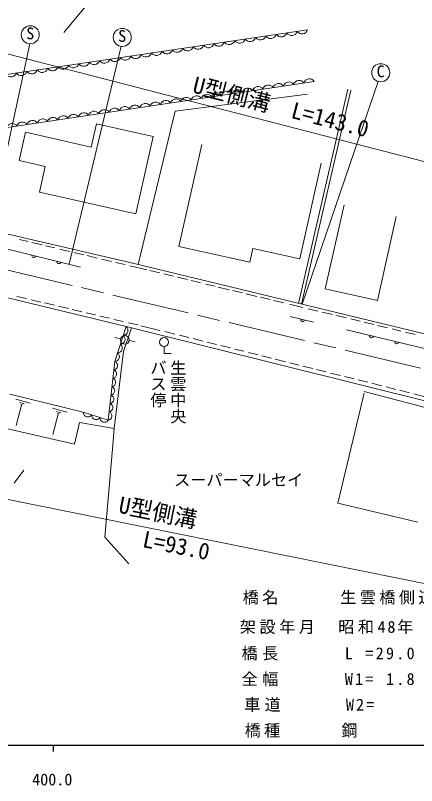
# Model space of a CAD drawing. Units: millimetres, scale not verified. Extents: x 40000 to 680000, y 20000 to 380000.
# Drawn here: x 462133 to 524303, y 198715 to 318077 of the extents above; entities that cross this region are included whole.
import ezdxf
from ezdxf.enums import TextEntityAlignment as Align

# ---------------------------------------------------------------- set-up
doc = ezdxf.new("R2010")
doc.units = ezdxf.units.MM
doc.header["$LTSCALE"] = 1000
doc.linetypes.add('CHAIN', pattern=[18.5, 12, -1.5, 3.5, -1.5])
for name, color, linetype, lineweight in [('M-BGD', 7, 'Continuous', 13), ('M-BMK', 2, 'CHAIN', 13), ('M-STR-HTXT', 7, 'Continuous', 13), ('M-TTL-BAND', 7, 'Continuous', 25)]:
    doc.layers.add(name, color=color, linetype=linetype, lineweight=lineweight)
doc.styles.add('@ＭＳ ゴシック', font='')
doc.styles.add('ＭＳ ゴシック', font='')
doc.styles.get('@ＭＳ ゴシック').set_extended_font_data('@MS Gothic')
doc.styles.get('ＭＳ ゴシック').set_extended_font_data('MS Gothic')

msp = doc.modelspace()

# ---------------------------------------------------------------- linework, layer by layer
at = {"layer": 'M-BGD'}
for p, q in [((457638, 282644), (464386, 313673)), ((478543, 313285), (470452, 279513)), ((518366, 307852), (506556, 273306)), ((507383, 305871), (486897, 303215)), ((513671, 306654), (506007, 273439)), ((506449, 273332), (514123, 306482)), ((486897, 303215), (482933, 286761)), ((474675, 301288), (473859, 297669)), ((483497, 299299), (474675, 301288)), ((463713, 299956), (462723, 295565)), ((473859, 297669), (463713, 299956)), ((483497, 299299), (480801, 287340)), ((491012, 298056), (487482, 282267)), ((462723, 295565), (466763, 294654)), ((509532, 295157), (506218, 280334)), ((466763, 294654), (465873, 290705)), ((480801, 287340), (465873, 290705)), ((513071, 288730), (510157, 275681)), ((480558, 279619), (449143, 286932)), ((481178, 279468), (482933, 286761)), ((521134, 286930), (518221, 273881)), ((462762, 283344), (464124, 283020)), ((457204, 282750), (472214, 279082)), ((464701, 282883), (466271, 282510)), ((466782, 282388), (468218, 282047)), ((469027, 281854), (470500, 281504)), ((498446, 279816), (487482, 282267)), ((498926, 281965), (498446, 279816)), ((506218, 280334), (498926, 281965)), ((471199, 281338), (472757, 280967)), ((473276, 280844), (474812, 280479)), ((475479, 280320), (477017, 279954)), ((477640, 279806), (479138, 279450)), ((538447, 265562), (480558, 279619)), ((479890, 279271), (482476, 278650)), ((482972, 278531), (484523, 278157)), ((479277, 269857), (447382, 277624)), ((485132, 278010), (486631, 277649)), ((487240, 277502), (488806, 277125)), ((489375, 276987), (490830, 276637)), ((491608, 276449), (493096, 276091)), ((493548, 275982), (495256, 275570)), ((495825, 275433), (497302, 275077)), ((497897, 274933), (499561, 274532)), ((518221, 273881), (510157, 275681)), ((462360, 274531), (463846, 274179)), ((464580, 274006), (466059, 273656)), ((466665, 273512), (468185, 273153)), ((500109, 274400), (501593, 274043)), ((502140, 273911), (503723, 273529)), ((468800, 273007), (470384, 272632)), ((470923, 272505), (472424, 272149)), ((504627, 273311), (506669, 272820)), ((507522, 272614), (508995, 272260)), ((473113, 271986), (474530, 271651)), ((475232, 271485), (476711, 271135)), ((477397, 270973), (478808, 270639)), ((504718, 271390), (508309, 270535)), ((509693, 272092), (511265, 271714)), ((511875, 271567), (513443, 271189)), ((514114, 271028), (515559, 270680)), ((538186, 255196), (479277, 269857)), ((479649, 270440), (481084, 270100)), ((481575, 269984), (484528, 269267)), ((516189, 270529), (517683, 270169)), ((518253, 270032), (519769, 269667)), ((478886, 265993), (480148, 269640)), ((485308, 269072), (486813, 268696)), ((513419, 269348), (529426, 265537)), ((520517, 269487), (521865, 269163)), ((522568, 268994), (524087, 268628)), ((477544, 268158), (478438, 267967)), ((479771, 267680), (480680, 267485)), ((487556, 268510), (489010, 268146)), ((489663, 267983), (491161, 267609)), ((491847, 267437), (493287, 267077)), ((485189, 266741), (485189, 265692)), ((493956, 266910), (495444, 266538)), ((496094, 266375), (497517, 266019)), ((477439, 254081), (478886, 265993)), ((485189, 265692), (486289, 265692)), ((498257, 265834), (499772, 265456)), ((500300, 265324), (501832, 264940)), ((502409, 264796), (503995, 264400)), ((504650, 264236), (506070, 263881)), ((506658, 263734), (508220, 263343)), ((508816, 263194), (510309, 262821)), ((510976, 262654), (512526, 262267)), ((513117, 262119), (514647, 261737)), ((515246, 261587), (516736, 261214)), ((517350, 261061), (518940, 260663)), ((519581, 260503), (521088, 260126)), ((461251, 259382), (472644, 256565)), ((516189, 259521), (512122, 242504)), ((528586, 256558), (516177, 259778)), ((521682, 259978), (523219, 259593)), ((523867, 259431), (525433, 259040)), ((462176, 258590), (464399, 257995)), ((462841, 258078), (463513, 257898)), ((463097, 257676), (462249, 254547)), ((462966, 257822), (463229, 257759)), ((467861, 257184), (470084, 256589)), ((468526, 256672), (469198, 256492)), ((468782, 256270), (467934, 253141)), ((468651, 256416), (468914, 256354)), ((471305, 251644), (459849, 254286)), ((472080, 255009), (471305, 251644)), ((477439, 254081), (472080, 255009)), ((477255, 251455), (477439, 254081)), ((475994, 237204), (477255, 251455)), ((461956, 245604), (463456, 247604)), ((524519, 239542), (512122, 242504)), ((479702, 233091), (475994, 237204))]:
    msp.add_line(p, q, dxfattribs=at)
for points in [[(402970, 322024), (415012, 317134), (421777, 314821), (427701, 313103), (441091, 309809), (455848, 308196), (507409, 315838)], [(508420, 307858), (456008, 299976), (442057, 301238), (418970, 306936), (410355, 310301), (400914, 314663)], [(472644, 256565), (476515, 255329), (477537, 264433), (479277, 269857)]]:
    msp.add_lwpolyline(points, dxfattribs=at)
for centre, radius in [((464436, 315069), 1398), ((478685, 314675), 1398), ((518740, 309198), 1398), ((479097, 267788), 683), ((485176, 267441), 700)]:
    msp.add_circle(centre, radius, dxfattribs=at)
for centre, radius, start, end in [((501709, 315411), 913, 215.337, 341.52258), ((503320, 315649), 913, 215.337, 341.52258), ((504931, 315888), 913, 215.337, 341.52258), ((506543, 316127), 913, 215.337, 341.52258), ((493652, 314217), 913, 215.337, 341.52258), ((495264, 314455), 913, 215.337, 341.52258), ((496875, 314694), 913, 215.337, 341.52258), ((498486, 314933), 913, 215.337, 341.52258), ((500098, 315172), 913, 215.337, 341.52258), ((485596, 313023), 913, 215.337, 341.52258), ((487207, 313261), 913, 215.337, 341.52258), ((488819, 313500), 913, 215.337, 341.52258), ((490430, 313739), 913, 215.337, 341.52258), ((492041, 313978), 913, 215.337, 341.52258), ((477539, 311829), 913, 215.337, 341.52258), ((479151, 312068), 913, 215.337, 341.52258), ((480762, 312306), 913, 215.337, 341.52258), ((482373, 312545), 913, 215.337, 341.52258), ((483985, 312784), 913, 215.337, 341.52258), ((469483, 310635), 913, 215.337, 341.52258), ((471094, 310874), 913, 215.337, 341.52258), ((472706, 311112), 913, 215.337, 341.52258), ((474317, 311351), 913, 215.337, 341.52258), ((475928, 311590), 913, 215.337, 341.52258), ((461427, 309441), 913, 215.337, 341.52258), ((463038, 309680), 913, 215.337, 341.52258), ((464649, 309918), 913, 215.337, 341.52258), ((466260, 310157), 913, 215.337, 341.52258), ((467872, 310396), 913, 215.337, 341.52258), ((506097, 307109), 895, 34.73747, 162.36674), ((507685, 307348), 895, 34.73747, 162.36674), ((498155, 305915), 895, 34.73747, 162.36674), ((499744, 306154), 895, 34.73747, 162.36674), ((501332, 306392), 895, 34.73747, 162.36674), ((502920, 306631), 895, 34.73747, 162.36674), ((504508, 306870), 895, 34.73747, 162.36674), ((490214, 304720), 895, 34.73747, 162.36674), ((491802, 304959), 895, 34.73747, 162.36674), ((493391, 305198), 895, 34.73747, 162.36674), ((494979, 305437), 895, 34.73747, 162.36674), ((496567, 305676), 895, 34.73747, 162.36674), ((482273, 303526), 895, 34.73747, 162.36674), ((483861, 303765), 895, 34.73747, 162.36674), ((485449, 304004), 895, 34.73747, 162.36674), ((487038, 304243), 895, 34.73747, 162.36674), ((488626, 304482), 895, 34.73747, 162.36674), ((474332, 302332), 895, 34.73747, 162.36674), ((475920, 302571), 895, 34.73747, 162.36674), ((477508, 302810), 895, 34.73747, 162.36674), ((479096, 303049), 895, 34.73747, 162.36674), ((480685, 303287), 895, 34.73747, 162.36674), ((466390, 301138), 895, 34.73747, 162.36674), ((467979, 301377), 895, 34.73747, 162.36674), ((469567, 301616), 895, 34.73747, 162.36674), ((471155, 301854), 895, 34.73747, 162.36674), ((472743, 302093), 895, 34.73747, 162.36674), ((461626, 300421), 895, 34.73747, 162.36674), ((463214, 300660), 895, 34.73747, 162.36674), ((464802, 300899), 895, 34.73747, 162.36674), ((464976, 280851), 300, 166.26723, 346.26723), ((468861, 279901), 300, 166.26723, 346.26723), ((506663, 270927), 300, 166.60703, 346.60703), ((478815, 269257), 757, 272.04857, 52.36342), ((478380, 267902), 757, 272.04857, 52.36342), ((517310, 268422), 300, 166.60703, 346.60703), ((521202, 267495), 300, 166.60703, 346.60703), ((477945, 266546), 757, 272.04857, 52.36342), ((477510, 265190), 757, 272.04857, 52.36342), ((477287, 263803), 678, 278.83285, 68.36124), ((477141, 262502), 678, 278.83285, 68.36124), ((476995, 261202), 678, 278.83285, 68.36124), ((476849, 259901), 678, 278.83285, 68.36124), ((476703, 258600), 678, 278.83285, 68.36124), ((476557, 257300), 678, 278.83285, 68.36124), ((476411, 255999), 678, 278.83285, 68.36124), ((473353, 256558), 709, 179.42103, 325.1706), ((474643, 256146), 709, 179.42103, 325.1706), ((475933, 255734), 709, 179.42103, 325.1706)]:
    msp.add_arc(centre, radius, start, end, dxfattribs=at)
at = {"layer": 'M-BMK'}
msp.add_line((459237, 279003), (557222, 255759), dxfattribs=at)
at = {"layer": 'M-STR-HTXT'}
for p, q in [((482313, 330552), (469624, 315451)), ((407577, 325850), (544060, 290627)), ((440599, 247130), (530638, 229014))]:
    msp.add_line(p, q, dxfattribs=at)
at = {"layer": 'M-TTL-BAND'}
for p, q in [((40000, 205000), (579000, 205000)), ((468000, 205000), (468000, 204000))]:
    msp.add_line(p, q, dxfattribs=at)

# ---------------------------------------------------------------- texts
at = {"layer": 'M-BGD', "style": 'ＭＳ ゴシック'}
for s, p in [('S', (463811, 313819)), ('S', (478060, 313425)), ('C', (518115, 307948)), ('スーパーマルセイ', (486731, 244620))]:
    msp.add_text(s, height=1833, dxfattribs=at).set_placement(p, align=Align.BOTTOM_LEFT)
at = {"layer": 'M-BGD', "style": '@ＭＳ ゴシック'}
for s, p in [('バス停', (482797, 264743)), ('生雲中央', (485882, 264728))]:
    msp.add_text(s, height=1833, rotation=270, dxfattribs=at).set_placement(p, align=Align.BOTTOM_LEFT)
at = {"layer": 'M-STR-HTXT', "style": 'ＭＳ ゴシック'}
for s, rotation, p in [('U型側溝\u3000L=143.0', 345.529, (489247, 305409)), ('U型側溝', 348.624, (477833, 240283)), ('L=93.0', 348.624, (481540, 234956))]:
    msp.add_text(s, height=2566, rotation=rotation, dxfattribs=at).set_placement(p, align=Align.BOTTOM_LEFT)
at = {"layer": 'M-STR-HTXT', "char_height": 1833, "style": 'ＭＳ ゴシック'}
for s, insert, attachment_point in [('\\T1.21;橋名\u3000\u3000\u3000生雲橋側道橋(上り線)', (497349, 226489), 7), ('\\T1.22;架設年月\u3000昭和48年', (524349, 222193), 9), ('\\T1.28;橋長\u3000\u3000\u3000L\\~=29.0', (524349, 218095), 9), ('\\T1.28;全幅\u3000\u3000\u3000W1=\\~1.8', (524349, 214115), 9), ('\\T1.26;車道\u3000\u3000\u3000W2=\\~', (497599, 210135), 7), ('\\T1.2;橋種\u3000\u3000\u3000鋼', (515660, 206155), 9)]:
    msp.add_mtext(s, dxfattribs=dict(at, insert=insert, attachment_point=attachment_point))
at = {"layer": 'M-TTL-BAND', "style": 'ＭＳ ゴシック'}
msp.add_text('400.0', height=1833, dxfattribs=at).set_placement((467844, 198195), align=Align.BOTTOM_CENTER)

doc.saveas('drawing.dxf')
